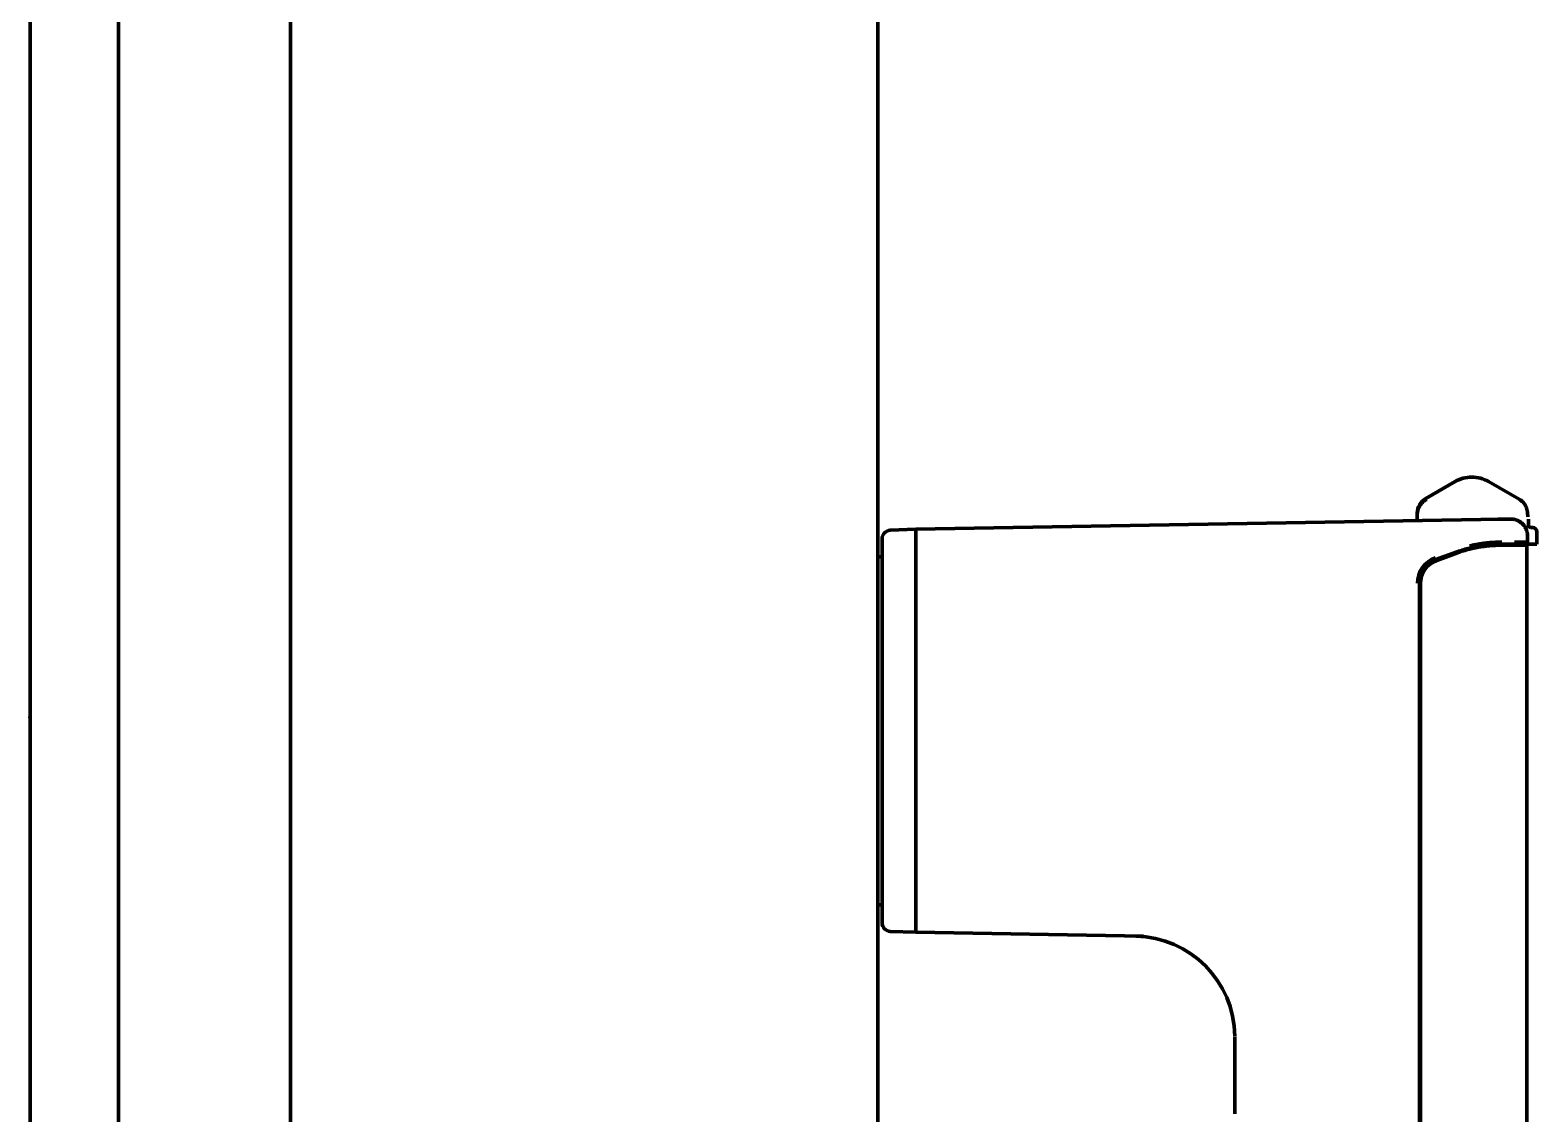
# Model space of a CAD drawing. Header units: inches. Extents: x -2405 to 7588, y 441 to 5654.
# Drawn here: x 5052.8 to 5232.3, y 3241.5 to 3370.6 of the extents above; entities that cross this region are included whole.
import ezdxf

# ---------------------------------------------------------------- set-up
doc = ezdxf.new("R2010")
doc.units = ezdxf.units.IN

msp = doc.modelspace()

# ---------------------------------------------------------------- linework, layer by layer
at = {"linetype": 'Continuous', "lineweight": 70}
for p, q in [((5052.81, 4100.53), (5052.81, 2435.33)), ((5083.81, 2461.13), (5083.81, 4099.13)), ((5153.81, 2451.13), (5153.81, 4099.13)), ((5063.32, 4049.18), (5063.32, 2701.88)), ((5222.56, 3316.82), (5219.06, 3314.8)), ((5230.46, 3314.57), (5226.56, 3316.82)), ((5158.31, 3311.13), (5225.65, 3312.3)), ((5218.06, 3312.67), (5218.06, 3312.17)), ((5225.65, 3312.3), (5227.67, 3312.34)), ((5227.67, 3312.34), (5229.15, 3312.36)), ((5231.31, 3311.6), (5231.31, 3312.35)), ((5158.31, 3311.13), (5155.27, 3311.02)), ((5231.19, 3309.6), (5231.19, 3310.36)), ((5231.55, 3311.35), (5231.8, 3311.35)), ((5231.8, 3311.35), (5231.81, 3311.35)), ((5232.31, 3309.35), (5232.31, 3310.85)), ((5220.28, 3307.52), (5222.82, 3308.45)), ((5220.3, 3307.43), (5222.79, 3308.33)), ((5220.38, 3307.43), (5222.86, 3308.33)), ((5227.95, 3309.23), (5227.25, 3309.23)), ((5227.95, 3309.35), (5229.41, 3309.35)), ((5229.53, 3309.23), (5227.95, 3309.23)), ((5229.41, 3309.35), (5230.94, 3309.35)), ((5231.13, 3309.23), (5229.53, 3309.23)), ((5229.65, 3309.6), (5231.19, 3309.6)), ((5231.22, 3309.35), (5230.94, 3309.35)), ((5231.13, 3309.23), (5231.13, 3189.13)), ((5231.22, 3309.35), (5231.28, 3309.35)), ((5231.53, 3309.35), (5231.28, 3309.35)), ((5231.8, 3309.35), (5231.53, 3309.35)), ((5232.3, 3309.35), (5231.8, 3309.35)), ((5232.31, 3309.35), (5232.3, 3309.35)), ((5154.31, 3307.87), (5153.81, 3307.87)), ((5218.31, 3130.03), (5218.31, 3304.7)), ((5218.35, 3130.09), (5218.35, 3304.64)), ((5218.43, 3130.09), (5218.43, 3304.64)), ((5154.31, 3287.31), (5154.31, 3287.46)), ((5158.31, 3287.31), (5158.31, 3287.46)), ((5153.81, 3266.39), (5154.31, 3266.39)), ((5158.31, 3263.13), (5155.27, 3263.23)), ((5185.43, 3262.65), (5158.31, 3263.13)), ((5196.31, 3250.67), (5196.31, 3241.49))]:
    msp.add_line(p, q, dxfattribs=at)
for centre, radius, start, end in [((5224.56, 3313.35), 4, 90.0843, 120), ((5224.56, 3313.35), 4, 60, 90.0843), ((5155.31, 3310.02), 1, 92, 180), ((5231.56, 3311.6), 0.25, 180, 270), ((5231.81, 3310.85), 0.5, 0, 90), ((5221.33, 3304.7), 3.25, 110, 180), ((5221.31, 3304.7), 3, 110, 180), ((5155.31, 3264.23), 1, 180, 268), ((5184.31, 3250.67), 12, 0.4104, 89)]:
    msp.add_arc(centre, radius, start, end, dxfattribs=at)
for centre, major_axis, ratio, start_param, end_param in [((5220.06, 3313.06), (-2, 0), 1, 5.235731, 6.283185), ((5227.95, 3294.35), (-15, 0), 1, 4.956748, 5.061455), ((5227.95, 3294.26), (0, 14.97), 0.996917, 0.249261, 0.348036), ((5221.3, 3304.64), (0, 2.96), 0.996917, 0.348075, 1.570796), ((5221.38, 3304.64), (0, 2.96), 0.996917, 0.348075, 1.570796)]:
    msp.add_ellipse(centre, major_axis=major_axis, ratio=ratio, start_param=start_param, end_param=end_param, dxfattribs=at)
for points, knots in [([(5218.06, 3312.84), (5218.06, 3312.94), (5218.06, 3313.03), (5218.09, 3313.21), (5218.11, 3313.3), (5218.14, 3313.43), (5218.16, 3313.48), (5218.19, 3313.56), (5218.2, 3313.61), (5218.26, 3313.74), (5218.34, 3313.9), (5218.44, 3314.05), (5218.51, 3314.14), (5218.52, 3314.16), (5218.55, 3314.2), (5218.57, 3314.22), (5218.61, 3314.27), (5218.65, 3314.3), (5218.74, 3314.4), (5218.81, 3314.46), (5218.92, 3314.54), (5218.95, 3314.57), (5219.01, 3314.61), (5219.04, 3314.63), (5219.07, 3314.64), (5219.08, 3314.66), (5219.09, 3314.66), (5219.1, 3314.67)], [0, 0, 0, 0, 0.125, 0.125, 0.25, 0.25, 0.3125, 0.3125, 0.375, 0.375, 0.5, 0.625, 0.625, 0.65625, 0.65625, 0.6875, 0.6875, 0.75, 0.75, 0.875, 0.875, 0.9375, 0.9375, 0.96875, 0.984375, 0.984375, 1, 1, 1, 1]), ([(5231.1, 3313.59), (5231.09, 3313.62), (5231.05, 3313.73), (5230.9, 3314.07), (5230.62, 3314.43), (5230.33, 3314.63), (5230.2, 3314.69)], [0, 0, 0, 0, 0.08033, 0.292989, 0.712735, 1, 1, 1, 1]), ([(5231.09, 3313.63), (5231.09, 3313.63), (5231.09, 3313.63), (5231.09, 3313.63), (5231.09, 3313.63), (5231.09, 3313.63), (5231.09, 3313.62), (5231.09, 3313.62), (5231.09, 3313.62), (5231.1, 3313.6), (5231.1, 3313.58), (5231.12, 3313.52), (5231.12, 3313.49), (5231.14, 3313.42), (5231.15, 3313.38), (5231.17, 3313.28), (5231.18, 3313.23), (5231.19, 3313.13), (5231.2, 3313.07), (5231.21, 3312.98), (5231.21, 3312.95), (5231.21, 3312.88), (5231.22, 3312.85), (5231.22, 3312.75), (5231.22, 3312.68), (5231.22, 3312.61)], [0, 0, 0, 0, 0.045346, 0.045346, 0.105012, 0.105012, 0.134845, 0.134845, 0.164678, 0.164678, 0.28401, 0.28401, 0.403341, 0.403341, 0.522673, 0.522673, 0.642005, 0.642005, 0.761337, 0.761337, 0.821002, 0.821002, 0.880668, 0.880668, 1, 1, 1, 1]), ([(5218.06, 3312.67), (5218.06, 3312.7), (5218.06, 3312.73), (5218.06, 3312.77), (5218.06, 3312.78), (5218.06, 3312.81), (5218.06, 3312.83), (5218.06, 3312.84)], [0, 0, 0, 0, 0.5, 0.5, 0.75, 0.75, 1, 1, 1, 1]), ([(5229.15, 3312.36), (5229.28, 3312.37), (5229.41, 3312.36), (5229.61, 3312.32), (5229.67, 3312.31), (5229.77, 3312.28), (5229.8, 3312.27), (5229.86, 3312.25), (5229.9, 3312.23), (5230.05, 3312.17), (5230.17, 3312.11), (5230.3, 3312.02), (5230.33, 3312), (5230.39, 3311.97), (5230.41, 3311.94), (5230.49, 3311.88), (5230.54, 3311.84), (5230.68, 3311.7), (5230.77, 3311.6), (5230.86, 3311.46), (5230.88, 3311.43), (5230.91, 3311.38), (5230.93, 3311.35), (5230.98, 3311.26), (5231.03, 3311.14), (5231.08, 3311.02), (5231.11, 3310.92), (5231.12, 3310.89), (5231.13, 3310.83), (5231.14, 3310.79), (5231.17, 3310.63), (5231.19, 3310.5), (5231.19, 3310.36)], [0, 0, 0, 0, 0.125, 0.125, 0.1875, 0.1875, 0.21875, 0.21875, 0.25, 0.25, 0.375, 0.375, 0.40625, 0.40625, 0.4375, 0.4375, 0.5, 0.5, 0.625, 0.625, 0.65625, 0.65625, 0.6875, 0.6875, 0.75, 0.8125, 0.8125, 0.84375, 0.84375, 0.875, 0.875, 1, 1, 1, 1]), ([(5154.31, 3287.46), (5154.31, 3288.2), (5154.31, 3288.93), (5154.31, 3290.4), (5154.31, 3291.84), (5154.31, 3293.26), (5154.31, 3294.65), (5154.31, 3295.34), (5154.31, 3296.36), (5154.31, 3296.79), (5154.31, 3297.21), (5154.31, 3297.37), (5154.31, 3297.46), (5154.31, 3297.71), (5154.31, 3297.87), (5154.31, 3298.37), (5154.31, 3298.69), (5154.31, 3299.17), (5154.31, 3299.33), (5154.31, 3299.65), (5154.31, 3299.8), (5154.31, 3300.58), (5154.31, 3301.18), (5154.31, 3302.33), (5154.31, 3302.88), (5154.31, 3303.67), (5154.31, 3303.92), (5154.31, 3304.3), (5154.31, 3304.43), (5154.31, 3304.61), (5154.31, 3304.67), (5154.31, 3304.79), (5154.31, 3304.85), (5154.31, 3305.38), (5154.31, 3305.83), (5154.31, 3306.65), (5154.31, 3307.03), (5154.31, 3307.56), (5154.31, 3307.72), (5154.31, 3307.96), (5154.31, 3308.04), (5154.31, 3308.19), (5154.31, 3308.26), (5154.31, 3308.61), (5154.31, 3308.86), (5154.31, 3309.28), (5154.31, 3309.63), (5154.31, 3309.84), (5154.31, 3309.92), (5154.31, 3309.93), (5154.31, 3309.95), (5154.31, 3309.97), (5154.31, 3309.99), (5154.31, 3310.01), (5154.31, 3310.02), (5154.31, 3310.02)], [0, 0, 0, 0, 0.062533, 0.062533, 0.125065, 0.187598, 0.187598, 0.25013, 0.25013, 0.281397, 0.289213, 0.289213, 0.29703, 0.29703, 0.312663, 0.312663, 0.343929, 0.343929, 0.359562, 0.359562, 0.375196, 0.375196, 0.437728, 0.437728, 0.500261, 0.500261, 0.531527, 0.531527, 0.54716, 0.54716, 0.554977, 0.554977, 0.562793, 0.562793, 0.625326, 0.625326, 0.687859, 0.687859, 0.719125, 0.719125, 0.734758, 0.734758, 0.750391, 0.750391, 0.812924, 0.812924, 0.875456, 0.937989, 0.937989, 0.945806, 0.945806, 0.953622, 0.969255, 0.969255, 1, 1, 1, 1]), ([(5158.31, 3287.46), (5158.31, 3290.64), (5158.31, 3296.91), (5158.31, 3304.74), (5158.31, 3309.92), (5158.31, 3311.13), (5158.31, 3311.13)], [0, 0, 0, 0, 0.250016, 0.500033, 0.750049, 1, 1, 1, 1]), ([(5224.27, 3308.77), (5224.36, 3308.79), (5224.44, 3308.81), (5224.57, 3308.84), (5224.61, 3308.85), (5224.69, 3308.87), (5224.74, 3308.88), (5224.95, 3308.92), (5225.11, 3308.96), (5225.44, 3309.02), (5225.61, 3309.04), (5225.93, 3309.09), (5226.09, 3309.11), (5226.29, 3309.13), (5226.33, 3309.14), (5226.41, 3309.15), (5226.44, 3309.15), (5226.56, 3309.16), (5226.64, 3309.17), (5226.86, 3309.19), (5227.01, 3309.2), (5227.29, 3309.21), (5227.43, 3309.22), (5227.7, 3309.23), (5227.83, 3309.23), (5227.95, 3309.23)], [0, 0, 0, 0, 0.0625, 0.0625, 0.09375, 0.09375, 0.125, 0.125, 0.25, 0.25, 0.375, 0.375, 0.5, 0.5, 0.53125, 0.53125, 0.5625, 0.5625, 0.625, 0.625, 0.75, 0.75, 0.875, 0.875, 1, 1, 1, 1]), ([(5224.28, 3309.15), (5224.37, 3309.17), (5224.46, 3309.19), (5224.64, 3309.23), (5224.73, 3309.25), (5224.99, 3309.3), (5225.35, 3309.37), (5225.69, 3309.42), (5225.95, 3309.46), (5226.03, 3309.47), (5226.2, 3309.49), (5226.28, 3309.5), (5226.53, 3309.53), (5226.69, 3309.54), (5227, 3309.56), (5227.15, 3309.57), (5227.45, 3309.59), (5227.59, 3309.59), (5227.77, 3309.6), (5227.8, 3309.6), (5227.87, 3309.6), (5227.97, 3309.6), (5228.07, 3309.6), (5228.13, 3309.6)], [0, 0, 0, 0, 0.0625, 0.0625, 0.125, 0.125, 0.25, 0.375, 0.375, 0.4375, 0.4375, 0.5, 0.5, 0.625, 0.625, 0.75, 0.75, 0.875, 0.875, 0.90625, 0.90625, 0.9375, 1, 1, 1, 1]), ([(5224.32, 3308.91), (5224.41, 3308.93), (5224.49, 3308.95), (5224.66, 3308.99), (5224.74, 3309.01), (5225, 3309.06), (5225.33, 3309.12), (5225.65, 3309.18), (5225.89, 3309.21), (5225.97, 3309.22), (5226.13, 3309.24), (5226.21, 3309.25), (5226.45, 3309.28), (5226.6, 3309.29), (5226.89, 3309.32), (5227.03, 3309.33), (5227.31, 3309.34), (5227.45, 3309.34), (5227.61, 3309.35), (5227.64, 3309.35), (5227.71, 3309.35), (5227.8, 3309.35), (5227.89, 3309.35), (5227.95, 3309.35)], [0, 0, 0, 0, 0.0625, 0.0625, 0.125, 0.125, 0.25, 0.375, 0.375, 0.4375, 0.4375, 0.5, 0.5, 0.625, 0.625, 0.75, 0.75, 0.875, 0.875, 0.90625, 0.90625, 0.9375, 1, 1, 1, 1]), ([(5231.19, 3309.6), (5231.19, 3309.59), (5231.18, 3309.57), (5231.18, 3309.55), (5231.18, 3309.54), (5231.17, 3309.52), (5231.17, 3309.51), (5231.16, 3309.49), (5231.15, 3309.48), (5231.14, 3309.46), (5231.13, 3309.45), (5231.12, 3309.44), (5231.12, 3309.43), (5231.1, 3309.41), (5231.09, 3309.4), (5231.07, 3309.39), (5231.06, 3309.39), (5231.05, 3309.38), (5231.03, 3309.37), (5231.02, 3309.37), (5231, 3309.36), (5230.99, 3309.36), (5230.97, 3309.35), (5230.95, 3309.35), (5230.94, 3309.35)], [0, 0, 0, 0, 0.125, 0.125, 0.1875, 0.1875, 0.25, 0.25, 0.375, 0.375, 0.4375, 0.4375, 0.5, 0.5, 0.625, 0.625, 0.6875, 0.6875, 0.75, 0.8125, 0.8125, 0.875, 0.875, 1, 1, 1, 1]), ([(5154.31, 3264.23), (5154.31, 3264.23), (5154.31, 3264.24), (5154.31, 3264.24), (5154.31, 3264.24), (5154.31, 3264.25), (5154.31, 3264.28), (5154.31, 3264.3), (5154.31, 3264.41), (5154.31, 3264.52), (5154.31, 3264.8), (5154.31, 3264.98), (5154.31, 3265.3), (5154.31, 3265.42), (5154.31, 3265.58), (5154.31, 3265.61), (5154.31, 3265.67), (5154.31, 3265.77), (5154.31, 3265.88), (5154.31, 3266.24), (5154.31, 3266.56), (5154.31, 3267.1), (5154.31, 3267.28), (5154.31, 3267.58), (5154.31, 3267.68), (5154.31, 3267.88), (5154.31, 3267.99), (5154.31, 3268.52), (5154.31, 3268.97), (5154.31, 3269.94), (5154.31, 3270.45), (5154.31, 3271.26), (5154.31, 3271.53), (5154.31, 3271.89), (5154.31, 3271.96), (5154.31, 3272.11), (5154.31, 3272.32), (5154.31, 3272.54), (5154.31, 3273.28), (5154.31, 3273.9), (5154.31, 3275.16), (5154.31, 3275.81), (5154.31, 3276.65), (5154.31, 3276.9), (5154.31, 3277.16), (5154.31, 3277.33), (5154.31, 3277.41), (5154.31, 3277.84), (5154.31, 3278.19), (5154.31, 3279.24), (5154.31, 3279.95), (5154.31, 3281.38), (5154.31, 3282.1), (5154.31, 3283.2), (5154.31, 3283.57), (5154.31, 3284.13), (5154.31, 3284.31), (5154.31, 3284.69), (5154.31, 3284.87), (5154.31, 3285.81), (5154.31, 3286.56), (5154.31, 3287.31)], [0, 0, 0, 0, 0.007768, 0.01558, 0.01558, 0.031206, 0.031206, 0.062458, 0.062458, 0.12496, 0.12496, 0.187463, 0.187463, 0.218715, 0.218715, 0.226528, 0.226528, 0.23434, 0.249966, 0.249966, 0.312469, 0.312469, 0.34372, 0.34372, 0.359346, 0.359346, 0.374972, 0.374972, 0.437475, 0.437475, 0.499977, 0.499977, 0.531229, 0.531229, 0.539042, 0.539042, 0.546855, 0.56248, 0.56248, 0.624983, 0.624983, 0.687486, 0.687486, 0.703112, 0.710924, 0.710924, 0.718737, 0.718737, 0.749989, 0.749989, 0.812492, 0.812492, 0.874994, 0.874994, 0.906246, 0.906246, 0.921871, 0.921871, 0.937497, 0.937497, 1, 1, 1, 1])]:
    msp.add_open_spline(points, degree=3, knots=knots, dxfattribs=at)
msp.add_open_spline([(5158.31, 3263.13), (5158.31, 3263.13), (5158.31, 3264.35), (5158.31, 3269.62), (5158.31, 3277.62), (5158.31, 3284.04), (5158.31, 3287.31)], degree=3, dxfattribs=at)
msp.add_point((5052.81, 3288.73), dxfattribs=at)

doc.saveas('drawing.dxf')
